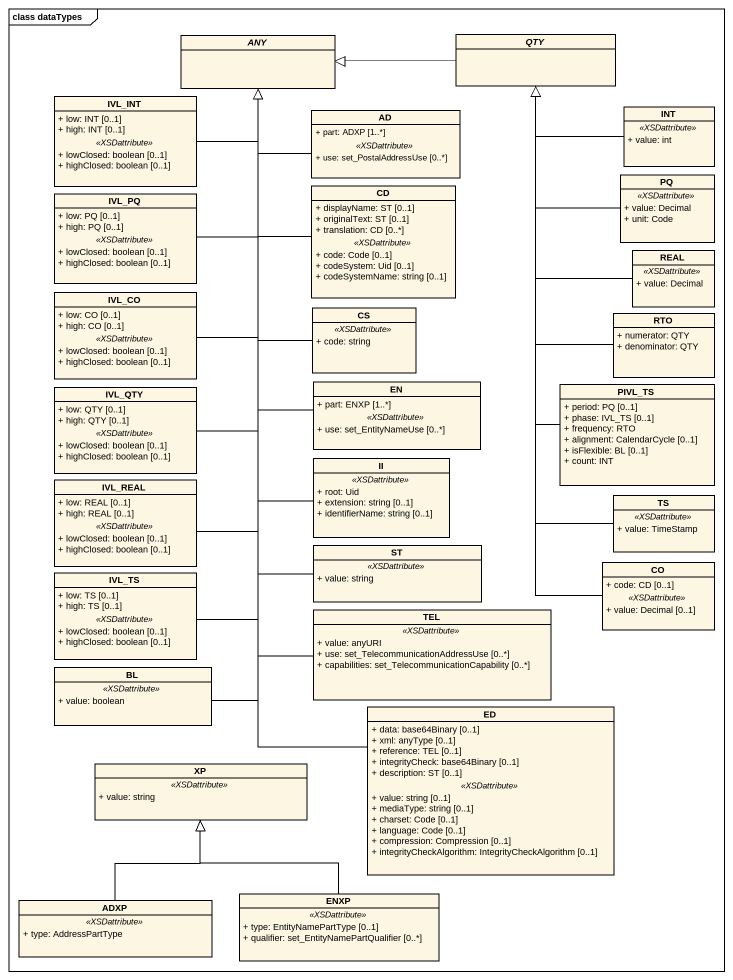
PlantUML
@startuml
mainframe class dataTypes
hide circle
hide empty members
skinparam classAttributeIconSize 0
abstract class ANY
abstract class QTY
class IVL_INT {
  + low: INT [0..1]
  + high: INT [0..1]
  .. <<XSDattribute>> ..
  + lowClosed: boolean [0..1]
  + highClosed: boolean [0..1]
}
class AD {
  + part: ADXP [1..*]
  .. <<XSDattribute>> ..
  + use: set_PostalAddressUse [0..*]
}
class INT {
  .. <<XSDattribute>> ..
  + value: int
}
class IVL_PQ {
  + low: PQ [0..1]
  + high: PQ [0..1]
  .. <<XSDattribute>> ..
  + lowClosed: boolean [0..1]
  + highClosed: boolean [0..1]
}
class CD {
  + displayName: ST [0..1]
  + originalText: ST [0..1]
  + translation: CD [0..*]
  .. <<XSDattribute>> ..
  + code: Code [0..1]
  + codeSystem: Uid [0..1]
  + codeSystemName: string [0..1]
}
class PQ {
  .. <<XSDattribute>> ..
  + value: Decimal
  + unit: Code
}
class REAL {
  .. <<XSDattribute>> ..
  + value: Decimal
}
class IVL_CO {
  + low: CO [0..1]
  + high: CO [0..1]
  .. <<XSDattribute>> ..
  + lowClosed: boolean [0..1]
  + highClosed: boolean [0..1]
}
class CS {
  .. <<XSDattribute>> ..
  + code: string
}
class RTO {
  + numerator: QTY
  + denominator: QTY
}
class IVL_QTY {
  + low: QTY [0..1]
  + high: QTY [0..1]
  .. <<XSDattribute>> ..
  + lowClosed: boolean [0..1]
  + highClosed: boolean [0..1]
}
class EN {
  + part: ENXP [1..*]
  .. <<XSDattribute>> ..
  + use: set_EntityNameUse [0..*]
}
class PIVL_TS {
  + period: PQ [0..1]
  + phase: IVL_TS [0..1]
  + frequency: RTO
  + alignment: CalendarCycle [0..1]
  + isFlexible: BL [0..1]
  + count: INT
}
class II {
  .. <<XSDattribute>> ..
  + root: Uid
  + extension: string [0..1]
  + identifierName: string [0..1]
}
class IVL_REAL {
  + low: REAL [0..1]
  + high: REAL [0..1]
  .. <<XSDattribute>> ..
  + lowClosed: boolean [0..1]
  + highClosed: boolean [0..1]
}
class TS {
  .. <<XSDattribute>> ..
  + value: TimeStamp
}
class ST {
  .. <<XSDattribute>> ..
  + value: string
}
class IVL_TS {
  + low: TS [0..1]
  + high: TS [0..1]
  .. <<XSDattribute>> ..
  + lowClosed: boolean [0..1]
  + highClosed: boolean [0..1]
}
class CO {
  + code: CD [0..1]
  .. <<XSDattribute>> ..
  + value: Decimal [0..1]
}
class TEL {
  .. <<XSDattribute>> ..
  + value: anyURI
  + use: set_TelecommunicationAddressUse [0..*]
  + capabilities: set_TelecommunicationCapability [0..*]
}
class BL {
  .. <<XSDattribute>> ..
  + value: boolean
}
class ED {
  + data: base64Binary [0..1]
  + xml: anyType [0..1]
  + reference: TEL [0..1]
  + integrityCheck: base64Binary [0..1]
  + description: ST [0..1]
  .. <<XSDattribute>> ..
  + value: string [0..1]
  + mediaType: string [0..1]
  + charset: Code [0..1]
  + language: Code [0..1]
  + compression: Compression [0..1]
  + integrityCheckAlgorithm: IntegrityCheckAlgorithm [0..1]
}
class XP {
  .. <<XSDattribute>> ..
  + value: string
}
class ENXP {
  .. <<XSDattribute>> ..
  + type: EntityNamePartType [0..1]
  + qualifier: set_EntityNamePartQualifier [0..*]
}
class ADXP {
  .. <<XSDattribute>> ..
  + type: AddressPartType
}
QTY -left-|> ANY
IVL_INT -up-|> ANY
AD -up-|> ANY
INT -left-|> QTY
IVL_PQ -up-|> ANY
CD -up-|> ANY
PQ -up-|> QTY
REAL -up-|> QTY
IVL_CO -up-|> ANY
CS -up-|> ANY
RTO -up-|> QTY
IVL_QTY -up-|> ANY
EN -up-|> ANY
PIVL_TS -up-|> QTY
II -up-|> ANY
IVL_REAL -up-|> ANY
TS -up-|> QTY
ST -up-|> ANY
IVL_TS -up-|> ANY
CO -up-|> QTY
TEL -up-|> ANY
BL -up-|> ANY
ED -up-|> ANY
ENXP -up-|> XP
ADXP -up-|> XP
@enduml
